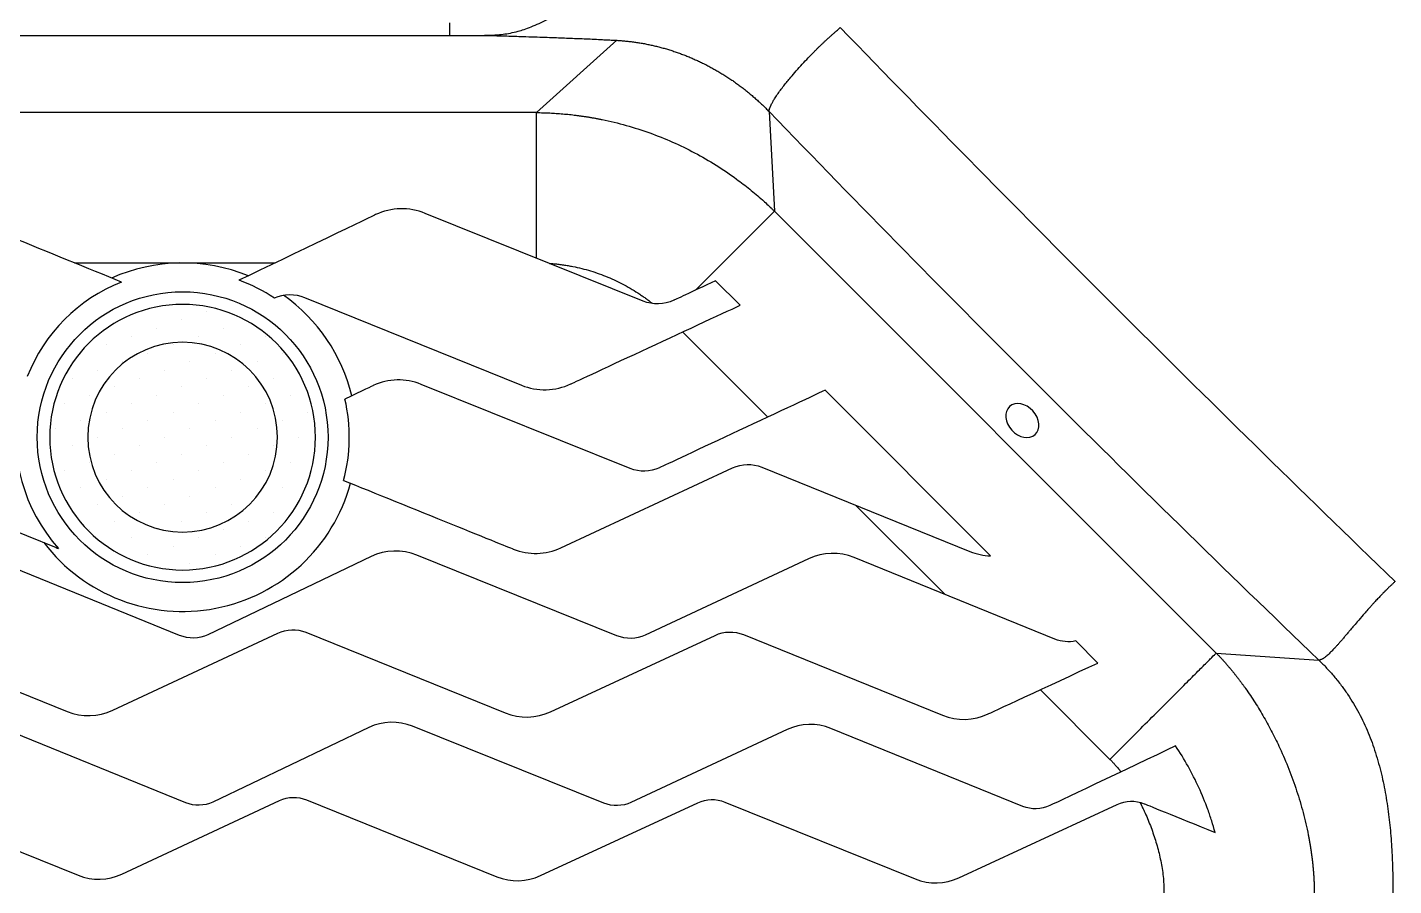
# Model space of a CAD drawing. Header units: inches. Extents: x 2 to 86, y -22 to 129.
# Drawn here: x 42.41 to 60.41, y 48.01 to 59.32 of the extents above; entities that cross this region are included whole.
import ezdxf

# ---------------------------------------------------------------- set-up
doc = ezdxf.new("R2010")
doc.units = ezdxf.units.IN
doc.header["$MEASUREMENT"] = 0
for name, color, linetype in [('1', 4, 'Continuous'), ('BDIM_CYAN', 4, 'Continuous'), ('DOMESTIC', 7, 'Continuous')]:
    doc.layers.add(name, color=color, linetype=linetype)

# ---------------------------------------------------------------- blocks, each defined once
blk = doc.blocks.new('*X28')
at = {"color": 0}
for p, q in [((200.597, 336.892), (200.597, 336.892)), ((200.332, 336.627), (200.332, 336.627)), ((200.995, 336.76), (200.995, 336.76)), ((201.393, 336.627), (201.393, 336.627)), ((199.669, 336.494), (199.669, 336.494)), ((200.73, 336.494), (200.73, 336.494)), ((201.791, 336.494), (201.791, 336.494)), ((199.404, 336.229), (199.404, 336.229)), ((200.067, 336.362), (200.067, 336.362)), ((200.465, 336.229), (200.465, 336.229)), ((201.128, 336.362), (201.128, 336.362)), ((201.525, 336.229), (201.525, 336.229)), ((202.188, 336.362), (202.188, 336.362)), ((202.586, 336.229), (202.586, 336.229)), ((199.802, 336.097), (199.802, 336.097)), ((200.2, 335.964), (200.2, 335.964)), ((200.863, 336.097), (200.863, 336.097)), ((201.26, 335.964), (201.26, 335.964)), ((201.923, 336.097), (201.923, 336.097)), ((202.321, 335.964), (202.321, 335.964)), ((199.537, 335.832), (199.537, 335.832)), ((200.597, 335.832), (200.597, 335.832)), ((201.658, 335.832), (201.658, 335.832)), ((202.719, 335.832), (202.719, 335.832)), ((199.272, 335.566), (199.272, 335.566)), ((199.934, 335.699), (199.934, 335.699)), ((200.332, 335.566), (200.332, 335.566)), ((200.995, 335.699), (200.995, 335.699)), ((201.393, 335.566), (201.393, 335.566)), ((202.056, 335.699), (202.056, 335.699)), ((202.454, 335.566), (202.454, 335.566)), ((199.006, 335.301), (199.006, 335.301)), ((199.669, 335.434), (199.669, 335.434)), ((200.067, 335.301), (200.067, 335.301)), ((200.73, 335.434), (200.73, 335.434)), ((201.128, 335.301), (201.128, 335.301)), ((201.791, 335.434), (201.791, 335.434)), ((202.188, 335.301), (202.188, 335.301)), ((202.851, 335.434), (202.851, 335.434)), ((199.404, 335.169), (199.404, 335.169)), ((200.465, 335.169), (200.465, 335.169)), ((201.525, 335.169), (201.525, 335.169)), ((202.586, 335.169), (202.586, 335.169)), ((199.139, 334.903), (199.139, 334.903)), ((199.802, 335.036), (199.802, 335.036)), ((200.2, 334.903), (200.2, 334.903)), ((200.863, 335.036), (200.863, 335.036)), ((201.26, 334.903), (201.26, 334.903)), ((201.923, 335.036), (201.923, 335.036)), ((202.321, 334.903), (202.321, 334.903)), ((202.984, 335.036), (202.984, 335.036)), ((199.537, 334.771), (199.537, 334.771)), ((200.597, 334.771), (200.597, 334.771)), ((201.658, 334.771), (201.658, 334.771)), ((202.719, 334.771), (202.719, 334.771)), ((199.272, 334.506), (199.272, 334.506)), ((199.934, 334.638), (199.934, 334.638)), ((200.332, 334.506), (200.332, 334.506)), ((200.995, 334.638), (200.995, 334.638)), ((201.393, 334.506), (201.393, 334.506)), ((202.056, 334.638), (202.056, 334.638)), ((202.454, 334.506), (202.454, 334.506)), ((199.006, 334.241), (199.006, 334.241)), ((199.669, 334.373), (199.669, 334.373)), ((200.067, 334.241), (200.067, 334.241)), ((200.73, 334.373), (200.73, 334.373)), ((201.128, 334.241), (201.128, 334.241)), ((201.791, 334.373), (201.791, 334.373)), ((202.188, 334.241), (202.188, 334.241)), ((202.851, 334.373), (202.851, 334.373)), ((199.404, 334.108), (199.404, 334.108)), ((200.465, 334.108), (200.465, 334.108)), ((201.525, 334.108), (201.525, 334.108)), ((202.586, 334.108), (202.586, 334.108)), ((199.802, 333.975), (199.802, 333.975)), ((200.2, 333.843), (200.2, 333.843)), ((200.863, 333.975), (200.863, 333.975)), ((201.26, 333.843), (201.26, 333.843)), ((201.923, 333.975), (201.923, 333.975)), ((202.321, 333.843), (202.321, 333.843)), ((199.537, 333.71), (199.537, 333.71)), ((199.934, 333.578), (199.934, 333.578)), ((200.597, 333.71), (200.597, 333.71)), ((200.995, 333.578), (200.995, 333.578)), ((201.658, 333.71), (201.658, 333.71)), ((202.056, 333.578), (202.056, 333.578)), ((200.332, 333.445), (200.332, 333.445)), ((201.393, 333.445), (201.393, 333.445)), ((202.454, 333.445), (202.454, 333.445)), ((199.669, 333.312), (199.669, 333.312)), ((200.067, 333.18), (200.067, 333.18)), ((200.73, 333.312), (200.73, 333.312)), ((201.128, 333.18), (201.128, 333.18)), ((201.791, 333.312), (201.791, 333.312)), ((200.465, 333.047), (200.465, 333.047)), ((201.525, 333.047), (201.525, 333.047)), ((200.863, 332.915), (200.863, 332.915))]:
    blk.add_line(p, q, dxfattribs=at)
blk = doc.blocks.new('DRAIN')
at = {"layer": '1', "color": 2}
for radius in [1.75, 1.25]:
    blk.add_circle((0, 0), radius, dxfattribs=at)
at = {"layer": '1', "color": 3, "xscale": 0.8339416050646733, "yscale": 0.8339416050646733, "zscale": 0.8339416050646733}
blk.add_blockref('*X28', (-167.604, -279.291), dxfattribs=at)
blk = doc.blocks.new('2020 RHYTHM')
at = {"layer": '1', "color": 1, "extrusion": (0, 0, -1)}
blk.add_ellipse((53.146, 53.154), major_axis=(0.168, -0.185), ratio=0.752466, dxfattribs=at)
at = {"layer": 'BDIM_CYAN', "color": 3}
for p, q in [((46.744, 57.212), (47.802, 58.164)), ((44.478, 57.212), (37.338, 57.212)), ((46.744, 57.212), (44.478, 57.212)), ((46.744, 55.294), (46.744, 57.212)), ((49.81, 57.225), (49.88, 55.913)), ((48.838, 54.872), (49.88, 55.913)), ((55.702, 50.091), (49.88, 55.913)), ((40.656, 55.231), (43.3, 55.231)), ((49.427, 54.673), (49.104, 54.996)), ((48.67, 54.321), (49.791, 53.2)), ((52.728, 51.372), (50.547, 53.553)), ((50.954, 52.037), (52.13, 50.862)), ((54.141, 49.959), (53.85, 50.25)), ((55.702, 50.091), (57.052, 49.999)), ((53.384, 49.607), (54.301, 48.69))]:
    blk.add_line(p, q, dxfattribs=at)
at = {"layer": 'BDIM_CYAN', "color": 3, "flags": 128}
blk.add_lwpolyline([(50.747, 58.332), (50.746, 58.334), (50.745, 58.335)], dxfattribs=at)
at = {"layer": 'BDIM_CYAN', "color": 3}
blk.add_circle((42.081, 52.935), 1.916, dxfattribs=at)
for points, knots in [([(67.149, 51.728), (67.14, 51.959), (67.124, 52.314), (67.091, 52.793), (67.061, 53.162), (67.025, 53.532), (66.983, 53.903), (66.935, 54.274), (66.863, 54.769), (66.756, 55.389), (66.6, 56.132), (66.413, 56.872), (66.193, 57.609), (65.98, 58.217), (65.791, 58.698), (65.665, 58.997), (65.559, 59.235), (65.491, 59.382), (65.435, 59.5), (65.378, 59.617), (65.276, 59.822), (65.125, 60.111), (64.868, 60.568), (64.52, 61.125), (64.059, 61.769), (63.556, 62.382), (63.012, 62.961), (62.429, 63.501), (61.81, 64), (61.162, 64.457), (60.487, 64.871), (59.966, 65.149), (59.612, 65.322), (59.464, 65.392), (59.36, 65.439), (59.301, 65.466), (59.241, 65.493), (59.166, 65.526), (58.867, 65.656), (58.353, 65.862), (57.617, 66.114), (56.875, 66.331), (56.128, 66.516), (55.567, 66.631), (55.192, 66.7), (55.005, 66.732), (54.849, 66.758), (54.74, 66.775), (54.677, 66.784), (54.64, 66.79), (54.125, 66.868), (53.378, 66.954), (52.517, 67.015), (52.024, 67.041), (51.777, 67.05), (51.654, 67.054)], [0, 0, 0, 0, 0.0296261, 0.0452511, 0.0608761, 0.0765011, 0.0921261, 0.1077511, 0.1233761, 0.1546261, 0.1858761, 0.2171261, 0.2483761, 0.2796261, 0.2952511, 0.3108761, 0.3186886, 0.3265011, 0.3304074, 0.3343136, 0.3421261, 0.3577511, 0.3733761, 0.4046261, 0.4358761, 0.4671261, 0.4983761, 0.5296261, 0.5608761, 0.5921261, 0.6233761, 0.6546261, 0.6624386, 0.6702511, 0.6741574, 0.6761105, 0.6780636, 0.6819699, 0.6858761, 0.7171261, 0.7483761, 0.7796261, 0.8108761, 0.8421261, 0.8499386, 0.8577511, 0.8655636, 0.8694699, 0.871423, 0.8733761, 0.8741574, 0.9358761, 0.9671261, 0.9827511, 0.9983761, 0.9983761, 0.9983761, 0.9983761]), ([(45.604, 58.227), (45.617, 58.227), (45.642, 58.227), (45.679, 58.227), (45.714, 58.227), (45.746, 58.228), (45.796, 58.228), (45.864, 58.228), (45.944, 58.229), (46.016, 58.229), (46.081, 58.23), (46.145, 58.232), (46.22, 58.235), (46.305, 58.244), (46.402, 58.259), (46.495, 58.281), (46.586, 58.309), (46.679, 58.344), (46.792, 58.392), (46.919, 58.453), (47.054, 58.525), (47.182, 58.6), (47.309, 58.679), (47.432, 58.763), (47.554, 58.852), (47.672, 58.944), (47.802, 59.052), (47.941, 59.177), (48.085, 59.319), (48.222, 59.466), (48.353, 59.618), (48.478, 59.776), (48.587, 59.925), (48.681, 60.063), (48.762, 60.189), (48.838, 60.318), (48.897, 60.423), (48.939, 60.503), (48.967, 60.558), (48.996, 60.614), (49.023, 60.671), (49.051, 60.73), (49.078, 60.79), (49.105, 60.851), (49.132, 60.914), (49.149, 60.956), (49.158, 60.977)], [0, 0, 0, 0, 0.008021, 0.0156064, 0.0227525, 0.0294564, 0.0357168, 0.0536164, 0.0714336, 0.0854151, 0.0982209, 0.111868, 0.1250068, 0.1447403, 0.1655577, 0.1874965, 0.2051923, 0.2260051, 0.2499935, 0.2824825, 0.3142254, 0.3450664, 0.3749934, 0.4073006, 0.4374946, 0.4684055, 0.4999955, 0.5422298, 0.5838804, 0.624994, 0.6662922, 0.7079343, 0.7499904, 0.7808997, 0.8120501, 0.8434221, 0.8749924, 0.8877487, 0.9007881, 0.914111, 0.9277182, 0.9416093, 0.9557835, 0.97024, 0.9849789, 1, 1, 1, 1]), ([(45.604, 58.227), (45.604, 58.23), (45.604, 58.242), (45.604, 58.271), (45.604, 58.302), (45.604, 58.33), (45.604, 58.361), (45.604, 58.382), (45.604, 58.393)], [0, 0, 0, 0, 0.25, 0.5, 0.625, 0.75, 0.875, 1, 1, 1, 1]), ([(38.473, 58.227), (39.067, 58.227), (40.256, 58.227), (42.633, 58.227), (44.416, 58.227), (45.604, 58.227)], [0, 0, 0, 0, 0.25, 0.5, 1, 1, 1, 1]), ([(45.604, 58.227), (45.617, 58.227), (45.644, 58.227), (45.686, 58.227), (45.745, 58.227), (45.842, 58.227), (45.98, 58.227), (46.087, 58.227), (46.142, 58.227)], [0, 0, 0, 0, 0.074442, 0.148884, 0.23263, 0.40331, 0.692435, 1, 1, 1, 1]), ([(46.142, 58.227), (46.156, 58.227), (46.182, 58.226), (46.225, 58.225), (46.282, 58.223), (46.396, 58.22), (46.546, 58.215), (46.756, 58.208), (46.966, 58.201), (47.158, 58.194), (47.296, 58.188), (47.401, 58.184), (47.507, 58.179), (47.601, 58.174), (47.68, 58.17), (47.742, 58.167), (47.783, 58.165), (47.802, 58.164)], [0, 0, 0, 0, 0.023616, 0.047231, 0.075811, 0.124989, 0.249995, 0.344509, 0.500027, 0.626451, 0.690107, 0.750024, 0.81744, 0.884717, 0.924238, 0.962664, 1, 1, 1, 1]), ([(47.802, 58.164), (47.812, 58.163), (47.831, 58.162), (47.86, 58.16), (47.889, 58.158), (47.919, 58.155), (47.948, 58.152), (47.977, 58.149), (48.006, 58.145), (48.035, 58.141), (48.064, 58.137), (48.093, 58.133), (48.122, 58.128), (48.151, 58.123), (48.181, 58.117), (48.21, 58.111), (48.239, 58.105), (48.268, 58.099), (48.297, 58.092), (48.326, 58.085), (48.355, 58.078), (48.384, 58.07), (48.412, 58.063), (48.441, 58.054), (48.47, 58.046), (48.499, 58.037), (48.527, 58.028), (48.556, 58.019), (48.584, 58.009), (48.613, 57.999), (48.641, 57.989), (48.67, 57.978), (48.698, 57.968), (48.726, 57.956), (48.754, 57.945), (48.782, 57.933), (48.81, 57.921), (48.837, 57.909), (48.865, 57.897), (48.893, 57.884), (48.92, 57.871), (48.947, 57.857), (48.975, 57.844), (49.002, 57.83), (49.029, 57.815), (49.056, 57.801), (49.082, 57.786), (49.109, 57.771), (49.135, 57.756), (49.162, 57.74), (49.188, 57.724), (49.214, 57.708), (49.24, 57.692), (49.266, 57.675), (49.291, 57.658), (49.317, 57.641), (49.342, 57.624), (49.367, 57.606), (49.392, 57.588), (49.417, 57.57), (49.441, 57.551), (49.466, 57.533), (49.49, 57.514), (49.514, 57.495), (49.538, 57.475), (49.562, 57.456), (49.585, 57.436), (49.609, 57.416), (49.632, 57.395), (49.655, 57.375), (49.677, 57.354), (49.7, 57.333), (49.722, 57.312), (49.745, 57.29), (49.766, 57.269), (49.788, 57.247), (49.803, 57.232), (49.81, 57.225)], [0, 0, 0, 0, 0.013338, 0.026676, 0.040015, 0.053354, 0.066693, 0.080032, 0.093371, 0.10671, 0.120049, 0.133388, 0.146727, 0.160065, 0.173403, 0.186741, 0.200078, 0.213414, 0.22675, 0.240086, 0.253421, 0.266756, 0.28009, 0.293424, 0.306757, 0.32009, 0.333422, 0.346754, 0.360085, 0.373417, 0.386747, 0.400078, 0.413409, 0.426739, 0.44007, 0.453401, 0.466731, 0.480062, 0.493394, 0.506726, 0.520058, 0.533391, 0.546724, 0.560057, 0.573391, 0.586724, 0.600058, 0.613392, 0.626725, 0.640059, 0.653392, 0.666726, 0.680059, 0.693392, 0.706725, 0.720057, 0.733389, 0.746721, 0.760053, 0.773385, 0.786716, 0.800047, 0.813378, 0.826708, 0.840039, 0.853369, 0.866699, 0.880029, 0.893359, 0.906688, 0.920018, 0.933348, 0.946678, 0.960008, 0.973338, 0.986669, 1, 1, 1, 1]), ([(49.81, 57.225), (49.81, 57.226), (49.81, 57.229), (49.81, 57.234), (49.81, 57.24), (49.812, 57.246), (49.813, 57.254), (49.815, 57.262), (49.818, 57.271), (49.822, 57.281), (49.83, 57.302), (49.845, 57.332), (49.865, 57.367), (49.887, 57.404), (49.916, 57.447), (49.957, 57.505), (50.001, 57.563), (50.047, 57.62), (50.101, 57.686), (50.166, 57.762), (50.245, 57.848), (50.325, 57.934), (50.388, 57.998), (50.432, 58.043), (50.458, 58.068), (50.484, 58.093), (50.51, 58.118), (50.537, 58.143), (50.563, 58.168), (50.59, 58.193), (50.617, 58.217), (50.643, 58.241), (50.67, 58.265), (50.696, 58.288), (50.722, 58.311), (50.739, 58.325), (50.747, 58.332)], [0, 0, 0, 0, 0.011068, 0.022813, 0.035248, 0.048392, 0.06226, 0.07687, 0.092238, 0.10838, 0.125314, 0.186596, 0.228815, 0.25052, 0.306894, 0.360442, 0.410767, 0.457557, 0.50059, 0.565141, 0.628498, 0.690297, 0.75023, 0.768667, 0.787303, 0.806121, 0.825101, 0.844225, 0.863474, 0.882826, 0.902263, 0.921763, 0.941307, 0.960874, 0.980445, 1, 1, 1, 1]), ([(58.059, 51.033), (56.82, 52.228), (55.592, 53.433), (53.155, 55.866), (51.947, 57.094), (50.747, 58.332)], [0, 0, 0, 0, 0.5, 0.5, 1, 1, 1, 1]), ([(46.744, 57.212), (46.758, 57.212), (46.787, 57.211), (46.831, 57.21), (46.874, 57.209), (46.918, 57.207), (46.962, 57.205), (47.005, 57.202), (47.048, 57.199), (47.092, 57.195), (47.135, 57.191), (47.178, 57.187), (47.221, 57.182), (47.264, 57.177), (47.307, 57.171), (47.35, 57.165), (47.393, 57.159), (47.436, 57.152), (47.479, 57.145), (47.522, 57.137), (47.565, 57.129), (47.7, 57.102), (47.926, 57.047), (48.237, 56.948), (48.538, 56.827), (48.831, 56.685), (49.113, 56.522), (49.354, 56.359), (49.555, 56.204), (49.687, 56.093), (49.781, 56.007), (49.825, 55.966), (49.853, 55.939), (49.867, 55.926), (49.875, 55.917), (49.88, 55.913)], [0, 0, 0, 0, 0.012533, 0.025084, 0.037642, 0.0502, 0.062746, 0.075275, 0.087788, 0.100288, 0.112778, 0.125262, 0.137742, 0.150222, 0.162702, 0.175184, 0.187668, 0.200158, 0.212654, 0.225158, 0.237671, 0.250195, 0.344296, 0.437951, 0.531078, 0.624206, 0.717821, 0.811957, 0.874584, 0.937214, 0.960733, 0.984281, 0.989519, 0.994757, 1, 1, 1, 1]), ([(57.052, 49.999), (55.824, 51.179), (54.606, 52.371), (52.192, 54.78), (50.995, 55.996), (49.81, 57.225)], [0, 0, 0, 0, 0.5, 0.5, 1, 1, 1, 1]), ([(41.275, 54.979), (40.431, 55.323), (39.003, 55.905), (39.003, 55.905), (38.791, 55.991), (38.555, 55.985), (38.348, 55.888), (38.348, 55.888), (36.006, 54.792), (36.006, 54.792), (35.878, 54.732), (35.733, 54.728), (35.602, 54.781), (35.602, 54.781), (35.354, 54.881), (35.004, 55.022)], [0.25065746, 0.25065746, 0.25065746, 0.25065746, 0.26086957, 0.26086957, 0.26086957, 0.27536232, 0.27536232, 0.27536232, 0.28985507, 0.28985507, 0.28985507, 0.30434783, 0.30434783, 0.30434783, 0.30860725, 0.30860725, 0.30860725, 0.30860725]), ([(49.104, 54.996), (48.786, 54.847), (48.554, 54.739), (48.554, 54.739), (48.425, 54.679), (48.28, 54.675), (48.149, 54.728), (48.149, 54.728), (45.279, 55.884), (45.279, 55.884), (45.067, 55.97), (44.832, 55.964), (44.624, 55.867), (44.624, 55.867), (43.515, 55.334), (42.824, 55.003)], [0.16934932, 0.16934932, 0.16934932, 0.16934932, 0.17391304, 0.17391304, 0.17391304, 0.1884058, 0.1884058, 0.1884058, 0.20289855, 0.20289855, 0.20289855, 0.2173913, 0.2173913, 0.2173913, 0.2273684, 0.2273684, 0.2273684, 0.2273684]), ([(46.915, 55.225), (46.925, 55.225), (46.946, 55.223), (46.977, 55.22), (47.008, 55.217), (47.038, 55.214), (47.069, 55.21), (47.1, 55.205), (47.131, 55.201), (47.162, 55.196), (47.192, 55.19), (47.252, 55.179), (47.341, 55.159), (47.457, 55.127), (47.572, 55.089), (47.721, 55.031), (47.902, 54.946), (48.054, 54.854), (48.149, 54.789), (48.192, 54.759), (48.234, 54.727), (48.261, 54.706), (48.275, 54.695)], [0, 0, 0, 0, 0.020981, 0.041955, 0.062924, 0.083892, 0.104863, 0.125839, 0.146825, 0.167823, 0.188837, 0.209871, 0.29141, 0.372935, 0.453825, 0.534719, 0.696561, 0.858492, 0.893925, 0.929309, 0.964662, 1, 1, 1, 1]), ([(43.291, 54.769), (43.418, 54.826), (43.561, 54.829), (43.689, 54.777), (43.689, 54.777), (46.545, 53.62), (46.545, 53.62), (46.756, 53.534), (46.991, 53.54), (47.198, 53.637), (47.198, 53.637), (48.933, 54.444), (49.427, 54.673)], [0.73931452, 0.73931452, 0.73931452, 0.73931452, 0.75362319, 0.75362319, 0.75362319, 0.76811594, 0.76811594, 0.76811594, 0.7826087, 0.7826087, 0.7826087, 0.79503681, 0.79503681, 0.79503681, 0.79503681]), ([(50.547, 53.553), (50.177, 53.38), (48.365, 52.533), (48.365, 52.533), (48.242, 52.476), (48.103, 52.472), (47.977, 52.523), (47.977, 52.523), (45.223, 53.631), (45.223, 53.631), (45.02, 53.714), (44.793, 53.708), (44.594, 53.615), (44.594, 53.615), (44.443, 53.543), (44.22, 53.435)], [0.16089796, 0.16089796, 0.16089796, 0.16089796, 0.17391304, 0.17391304, 0.17391304, 0.1884058, 0.1884058, 0.1884058, 0.20289855, 0.20289855, 0.20289855, 0.2173913, 0.2173913, 0.2173913, 0.22114907, 0.22114907, 0.22114907, 0.22114907]), ([(32.33, 52.348), (33.142, 52.02), (34.396, 51.512), (34.396, 51.512), (34.599, 51.43), (34.825, 51.436), (35.024, 51.529), (35.024, 51.529), (37.287, 52.58), (37.287, 52.58), (37.41, 52.637), (37.549, 52.641), (37.674, 52.59), (37.674, 52.59), (40.414, 51.481), (40.414, 51.481), (40.425, 51.476), (40.435, 51.473), (40.445, 51.469)], [0.64236715, 0.64236715, 0.64236715, 0.64236715, 0.65217391, 0.65217391, 0.65217391, 0.66666667, 0.66666667, 0.66666667, 0.68115942, 0.68115942, 0.68115942, 0.69565217, 0.69565217, 0.69565217, 0.71014493, 0.71014493, 0.71014493, 0.71087996, 0.71087996, 0.71087996, 0.71087996]), ([(44.202, 52.366), (44.994, 52.045), (46.438, 51.461), (46.438, 51.461), (46.64, 51.379), (46.866, 51.385), (47.065, 51.478), (47.065, 51.478), (49.328, 52.529), (49.328, 52.529), (49.451, 52.586), (49.59, 52.59), (49.715, 52.539), (49.715, 52.539), (52.455, 51.43), (52.455, 51.43), (52.543, 51.394), (52.635, 51.375), (52.728, 51.372)], [0.75759629, 0.75759629, 0.75759629, 0.75759629, 0.76811594, 0.76811594, 0.76811594, 0.7826087, 0.7826087, 0.7826087, 0.79710145, 0.79710145, 0.79710145, 0.8115942, 0.8115942, 0.8115942, 0.82608696, 0.82608696, 0.82608696, 0.83236507, 0.83236507, 0.83236507, 0.83236507]), ([(53.85, 50.25), (53.759, 50.23), (53.664, 50.238), (53.576, 50.274), (53.576, 50.274), (50.931, 51.349), (50.931, 51.349), (50.737, 51.428), (50.52, 51.422), (50.329, 51.333), (50.329, 51.333), (48.177, 50.328), (48.177, 50.328), (48.059, 50.273), (47.925, 50.27), (47.805, 50.319), (47.805, 50.319), (45.166, 51.379), (45.166, 51.379), (44.972, 51.458), (44.755, 51.452), (44.564, 51.363), (44.564, 51.363), (42.413, 50.332), (42.413, 50.332), (42.295, 50.277), (42.162, 50.274), (42.041, 50.323), (42.041, 50.323), (39.396, 51.397), (39.396, 51.397), (39.202, 51.477), (38.985, 51.471), (38.794, 51.382), (38.794, 51.382), (36.642, 50.377), (36.642, 50.377), (36.524, 50.322), (36.39, 50.319), (36.27, 50.368), (36.27, 50.368), (33.631, 51.428), (33.631, 51.428), (33.437, 51.507), (33.22, 51.501), (33.029, 51.412), (33.029, 51.412), (30.869, 50.386), (30.869, 50.386), (30.751, 50.331), (30.618, 50.327), (30.497, 50.376), (30.497, 50.376), (30.462, 50.391), (30.398, 50.417)], [0.1198553, 0.1198553, 0.1198553, 0.1198553, 0.1304348, 0.1304348, 0.1304348, 0.1449275, 0.1449275, 0.1449275, 0.1594203, 0.1594203, 0.1594203, 0.173913, 0.173913, 0.173913, 0.1884058, 0.1884058, 0.1884058, 0.2028986, 0.2028986, 0.2028986, 0.2173913, 0.2173913, 0.2173913, 0.2318841, 0.2318841, 0.2318841, 0.2463768, 0.2463768, 0.2463768, 0.2608696, 0.2608696, 0.2608696, 0.2753623, 0.2753623, 0.2753623, 0.2898551, 0.2898551, 0.2898551, 0.3043478, 0.3043478, 0.3043478, 0.3188406, 0.3188406, 0.3188406, 0.3333333, 0.3333333, 0.3333333, 0.3478261, 0.3478261, 0.3478261, 0.3623188, 0.3623188, 0.3623188, 0.3640048, 0.3640048, 0.3640048, 0.3640048]), ([(58.059, 51.033), (58.054, 51.029), (58.046, 51.021), (58.033, 51.009), (58.021, 50.998), (58.009, 50.987), (57.998, 50.977), (57.988, 50.967), (57.978, 50.957), (57.969, 50.948), (57.96, 50.939), (57.952, 50.932), (57.944, 50.924), (57.937, 50.917), (57.931, 50.911), (57.925, 50.905), (57.92, 50.9), (57.915, 50.895), (57.911, 50.891), (57.907, 50.887), (57.904, 50.884), (57.902, 50.882), (57.9, 50.88), (57.899, 50.879), (57.893, 50.873), (57.882, 50.861), (57.865, 50.843), (57.847, 50.824), (57.827, 50.803), (57.806, 50.781), (57.784, 50.757), (57.761, 50.731), (57.711, 50.677), (57.643, 50.6), (57.565, 50.509), (57.506, 50.44), (57.465, 50.392), (57.432, 50.352), (57.402, 50.317), (57.371, 50.28), (57.341, 50.245), (57.313, 50.213), (57.287, 50.184), (57.262, 50.157), (57.24, 50.133), (57.219, 50.111), (57.189, 50.081), (57.153, 50.048), (57.123, 50.026), (57.104, 50.015), (57.095, 50.01), (57.086, 50.005), (57.077, 50.002), (57.069, 50), (57.06, 49.998), (57.055, 49.999), (57.052, 49.999)], [0, 0, 0, 0, 0.010487, 0.020492, 0.030019, 0.039072, 0.047654, 0.05577, 0.063422, 0.070614, 0.077349, 0.083628, 0.089456, 0.094833, 0.099763, 0.104247, 0.108287, 0.111885, 0.115042, 0.117759, 0.120037, 0.121878, 0.123282, 0.12425, 0.124782, 0.136851, 0.149961, 0.164098, 0.179246, 0.195389, 0.212508, 0.230587, 0.249615, 0.327725, 0.391228, 0.44085, 0.476899, 0.499495, 0.530464, 0.560663, 0.590116, 0.61881, 0.646713, 0.673802, 0.700046, 0.725405, 0.749846, 0.81269, 0.874854, 0.891142, 0.907936, 0.925249, 0.943095, 0.96149, 0.980452, 1, 1, 1, 1]), ([(29.301, 49.32), (29.409, 49.32), (29.517, 49.344), (29.617, 49.391), (29.617, 49.391), (31.799, 50.403), (31.799, 50.403), (31.917, 50.457), (32.05, 50.461), (32.17, 50.413), (32.17, 50.413), (34.795, 49.351), (34.795, 49.351), (34.989, 49.273), (35.206, 49.278), (35.396, 49.367), (35.396, 49.367), (37.564, 50.373), (37.564, 50.373), (37.682, 50.427), (37.815, 50.431), (37.935, 50.383), (37.935, 50.383), (40.56, 49.321), (40.56, 49.321), (40.754, 49.243), (40.97, 49.248), (41.161, 49.337), (41.161, 49.337), (43.334, 50.354), (43.334, 50.354), (43.452, 50.409), (43.585, 50.412), (43.705, 50.364), (43.705, 50.364), (46.33, 49.302), (46.33, 49.302), (46.525, 49.224), (46.741, 49.229), (46.931, 49.318), (46.931, 49.318), (49.099, 50.324), (49.099, 50.324), (49.217, 50.379), (49.35, 50.382), (49.47, 50.334), (49.47, 50.334), (52.095, 49.272), (52.095, 49.272), (52.289, 49.194), (52.506, 49.199), (52.696, 49.288), (52.696, 49.288), (53.508, 49.665), (54.141, 49.959)], [0.6010575, 0.6010575, 0.6010575, 0.6010575, 0.6086957, 0.6086957, 0.6086957, 0.6231884, 0.6231884, 0.6231884, 0.6376812, 0.6376812, 0.6376812, 0.6521739, 0.6521739, 0.6521739, 0.6666667, 0.6666667, 0.6666667, 0.6811594, 0.6811594, 0.6811594, 0.6956522, 0.6956522, 0.6956522, 0.7101449, 0.7101449, 0.7101449, 0.7246377, 0.7246377, 0.7246377, 0.7391304, 0.7391304, 0.7391304, 0.7536232, 0.7536232, 0.7536232, 0.7681159, 0.7681159, 0.7681159, 0.7826087, 0.7826087, 0.7826087, 0.7971014, 0.7971014, 0.7971014, 0.8115942, 0.8115942, 0.8115942, 0.826087, 0.826087, 0.826087, 0.8405797, 0.8405797, 0.8405797, 0.8494209, 0.8494209, 0.8494209, 0.8494209]), ([(54.301, 48.69), (54.385, 48.775), (54.47, 48.859), (54.636, 49.025), (54.717, 49.107), (54.875, 49.265), (54.952, 49.341), (55.097, 49.486), (55.165, 49.555), (55.293, 49.682), (55.351, 49.741), (55.457, 49.846), (55.504, 49.893), (55.584, 49.974), (55.618, 50.007), (55.671, 50.06), (55.69, 50.079), (55.702, 50.091)], [0, 0, 0, 0, 0.125, 0.125, 0.25, 0.25, 0.375, 0.375, 0.5, 0.5, 0.625, 0.625, 0.75, 0.75, 0.875, 0.875, 1, 1, 1, 1]), ([(55.702, 50.091), (55.71, 50.082), (55.726, 50.065), (55.751, 50.039), (55.775, 50.013), (55.799, 49.987), (55.823, 49.96), (55.846, 49.933), (55.869, 49.906), (55.892, 49.879), (55.915, 49.851), (55.937, 49.824), (55.959, 49.796), (55.981, 49.768), (56.003, 49.74), (56.024, 49.711), (56.045, 49.683), (56.066, 49.654), (56.124, 49.573), (56.215, 49.438), (56.332, 49.243), (56.441, 49.043), (56.552, 48.816), (56.661, 48.561), (56.763, 48.278), (56.849, 47.989), (56.895, 47.791), (56.915, 47.688), (56.917, 47.68), (56.918, 47.673), (56.92, 47.666), (56.921, 47.658), (56.922, 47.651), (56.924, 47.643), (56.925, 47.636), (56.926, 47.629), (56.928, 47.621), (56.929, 47.614), (56.93, 47.606), (56.932, 47.599), (56.933, 47.592), (56.934, 47.584), (56.936, 47.577), (56.937, 47.569), (56.938, 47.562), (56.939, 47.555), (56.941, 47.547), (56.942, 47.54), (56.943, 47.532), (56.944, 47.525), (56.945, 47.517), (56.946, 47.51), (56.948, 47.502), (56.949, 47.495), (56.95, 47.488), (56.951, 47.48), (56.952, 47.473), (56.953, 47.465), (56.954, 47.458), (56.955, 47.45), (56.956, 47.443), (56.957, 47.435), (56.958, 47.428), (56.959, 47.42), (56.96, 47.413), (56.961, 47.405), (56.962, 47.398), (56.963, 47.39), (56.964, 47.383), (56.965, 47.375), (56.966, 47.368), (56.967, 47.36), (56.968, 47.353), (56.969, 47.345), (56.969, 47.338), (56.97, 47.33), (56.971, 47.323), (56.972, 47.315), (56.973, 47.308), (56.973, 47.3), (56.974, 47.293), (56.975, 47.285), (56.976, 47.278), (56.976, 47.27), (56.977, 47.263), (56.978, 47.255), (56.978, 47.248), (56.979, 47.24), (56.98, 47.233), (56.98, 47.225), (56.981, 47.218), (56.982, 47.21), (56.982, 47.203), (56.983, 47.195), (56.983, 47.188), (56.984, 47.18), (56.984, 47.173), (56.985, 47.165), (56.986, 47.158), (56.986, 47.15), (56.986, 47.143), (56.987, 47.135), (56.987, 47.128), (56.988, 47.12), (56.988, 47.112), (56.989, 47.105), (56.989, 47.097), (56.989, 47.09), (56.99, 47.082), (56.99, 47.075), (56.99, 47.067), (56.991, 47.06), (56.991, 47.052), (56.991, 47.045), (56.992, 47.037), (56.992, 47.03), (56.992, 47.022), (56.992, 47.015), (56.992, 47.007), (56.993, 47), (56.993, 46.992), (56.993, 46.985), (56.993, 46.977), (56.993, 46.97), (56.993, 46.962), (56.993, 46.955), (56.993, 46.947), (56.993, 46.94), (56.993, 46.932), (56.993, 46.925), (56.993, 46.917), (56.993, 46.909), (56.993, 46.902), (56.993, 46.894), (56.993, 46.887), (56.993, 46.879), (56.993, 46.872), (56.993, 46.864), (56.993, 46.857), (56.993, 46.849), (56.993, 46.842), (56.993, 46.834), (56.993, 46.827), (56.993, 46.819), (56.993, 46.812), (56.993, 46.804), (56.993, 46.796), (56.993, 46.746), (56.993, 46.654), (56.993, 46.519), (56.993, 46.384), (56.993, 46.249), (56.993, 46.114), (56.993, 45.979), (56.993, 45.844), (56.993, 45.709), (56.993, 45.619), (56.993, 45.574)], [0, 0, 0, 0, 0.007382, 0.014786, 0.0222, 0.029608, 0.036999, 0.044371, 0.051729, 0.059078, 0.066422, 0.073763, 0.081102, 0.088439, 0.095774, 0.103107, 0.110439, 0.11777, 0.1251, 0.171828, 0.218683, 0.265703, 0.312718, 0.37498, 0.436996, 0.498996, 0.56121, 0.562759, 0.564308, 0.565858, 0.567408, 0.568959, 0.570509, 0.57206, 0.573612, 0.575164, 0.576716, 0.578268, 0.579821, 0.581374, 0.582927, 0.584481, 0.586035, 0.587589, 0.589143, 0.590698, 0.592253, 0.593808, 0.595363, 0.596919, 0.598475, 0.600031, 0.601587, 0.603144, 0.6047, 0.606257, 0.607814, 0.609372, 0.610929, 0.612486, 0.614044, 0.615602, 0.61716, 0.618718, 0.620276, 0.621835, 0.623393, 0.624952, 0.62651, 0.628069, 0.629628, 0.631187, 0.632746, 0.634305, 0.635864, 0.637423, 0.638983, 0.640542, 0.642101, 0.64366, 0.64522, 0.646779, 0.648338, 0.649897, 0.651457, 0.653016, 0.654575, 0.656134, 0.657693, 0.659252, 0.660811, 0.66237, 0.663929, 0.665488, 0.667046, 0.668605, 0.670163, 0.671721, 0.67328, 0.674838, 0.676396, 0.677953, 0.679511, 0.681069, 0.682626, 0.684183, 0.68574, 0.687297, 0.688854, 0.69041, 0.691966, 0.693522, 0.695078, 0.696634, 0.69819, 0.699745, 0.701301, 0.702856, 0.704411, 0.705965, 0.70752, 0.709075, 0.710629, 0.712184, 0.713738, 0.715291, 0.716845, 0.718399, 0.719953, 0.721507, 0.723061, 0.724615, 0.726168, 0.727722, 0.729275, 0.730829, 0.732382, 0.733935, 0.735488, 0.737041, 0.738594, 0.740147, 0.7417, 0.743253, 0.744806, 0.746359, 0.747912, 0.749464, 0.777301, 0.805138, 0.832976, 0.860813, 0.888651, 0.916488, 0.944325, 0.972163, 1, 1, 1, 1]), ([(57.052, 49.999), (57.055, 49.996), (57.059, 49.992), (57.068, 49.984), (57.083, 49.968), (57.114, 49.938), (57.174, 49.876), (57.256, 49.783), (57.348, 49.668), (57.461, 49.51), (57.585, 49.303), (57.707, 49.044), (57.805, 48.774), (57.868, 48.545), (57.91, 48.357), (57.936, 48.216), (57.958, 48.074), (57.977, 47.931), (57.993, 47.787), (58.005, 47.644), (58.015, 47.499), (58.02, 47.389), (58.023, 47.315), (58.024, 47.277), (58.025, 47.239), (58.027, 47.2), (58.027, 47.161), (58.028, 47.12), (58.029, 47.079), (58.03, 47.036), (58.03, 46.993), (58.03, 46.95), (58.031, 46.905), (58.031, 46.859), (58.031, 46.813), (58.031, 46.732), (58.031, 46.616), (58.03, 46.468), (58.029, 46.32), (58.027, 46.179), (58.026, 46.047), (58.025, 45.924), (58.024, 45.804), (58.023, 45.688), (58.023, 45.612), (58.023, 45.575)], [0, 0, 0, 0, 0.0019457, 0.003894, 0.0077916, 0.0155904, 0.0312009, 0.0624575, 0.094667, 0.1250244, 0.1874782, 0.2499489, 0.3106873, 0.3749427, 0.4055623, 0.4366223, 0.4680727, 0.4999665, 0.5306574, 0.5616975, 0.5931243, 0.6249672, 0.6328129, 0.640824, 0.6490009, 0.6573441, 0.665854, 0.6745308, 0.6833748, 0.6923862, 0.7015654, 0.7109126, 0.7204279, 0.7301115, 0.7399635, 0.7499835, 0.7817355, 0.813143, 0.8442252, 0.8749867, 0.9016377, 0.9274499, 0.9524355, 0.9766138, 1, 1, 1, 1]), ([(55.686, 47.728), (55.672, 47.778), (55.658, 47.829), (55.626, 47.929), (55.609, 47.979), (55.555, 48.127), (55.515, 48.224), (55.429, 48.415), (55.381, 48.508), (55.279, 48.69), (55.224, 48.78), (55.165, 48.867)], [0, 0, 0, 0, 0.125, 0.125, 0.25, 0.25, 0.5, 0.5, 0.75, 0.75, 1, 1, 1, 1]), ([(54.301, 48.69), (54.306, 48.686), (54.315, 48.676), (54.329, 48.661), (54.344, 48.646), (54.358, 48.631), (54.378, 48.607), (54.405, 48.576), (54.429, 48.546), (54.442, 48.528), (54.445, 48.525)], [0, 0, 0, 0, 0.092024, 0.185278, 0.279781, 0.375552, 0.472608, 0.701774, 0.942064, 1, 1, 1, 1]), ([(54.696, 48.124), (54.701, 48.114), (54.711, 48.095), (54.725, 48.066), (54.739, 48.036), (54.778, 47.954), (54.835, 47.818), (54.902, 47.625), (54.956, 47.428), (54.989, 47.259), (55.005, 47.122), (55.011, 47.036), (55.013, 46.977), (55.013, 46.942), (55.013, 46.891), (55.013, 46.843), (55.013, 46.804), (55.013, 46.799)], [0, 0, 0, 0, 0.023573, 0.047233, 0.070982, 0.094823, 0.244285, 0.391743, 0.540051, 0.689349, 0.766527, 0.839773, 0.877268, 0.896014, 0.914761, 0.989747, 1, 1, 1, 1])]:
    blk.add_open_spline(points, degree=3, knots=knots, dxfattribs=at)
for points in [[(45.11, 49.126), (44.924, 49.201), (44.717, 49.196), (44.535, 49.111)], [(50.622, 49.097), (50.436, 49.173), (50.229, 49.167), (50.047, 49.082)], [(42.122, 48.118), (42.122, 48.118), (39.593, 49.144), (39.593, 49.144)], [(44.535, 49.111), (44.535, 49.111), (42.478, 48.127), (42.478, 48.127)], [(47.633, 48.114), (47.633, 48.114), (45.11, 49.126), (45.11, 49.126)], [(50.047, 49.082), (50.047, 49.082), (47.989, 48.123), (47.989, 48.123)], [(53.151, 48.071), (53.151, 48.071), (50.622, 49.097), (50.622, 49.097)], [(55.165, 48.867), (54.563, 48.581), (53.507, 48.08), (53.507, 48.08)], [(38.196, 48.175), (38.196, 48.175), (40.706, 47.162), (40.706, 47.162)], [(41.28, 47.177), (41.28, 47.177), (43.358, 48.147), (43.358, 48.147)], [(42.478, 48.127), (42.365, 48.075), (42.237, 48.071), (42.122, 48.118)], [(43.358, 48.147), (43.471, 48.2), (43.598, 48.203), (43.713, 48.157)], [(43.713, 48.157), (43.713, 48.157), (46.223, 47.143), (46.223, 47.143)], [(46.797, 47.159), (46.797, 47.159), (48.87, 48.119), (48.87, 48.119)], [(47.989, 48.123), (47.876, 48.071), (47.748, 48.067), (47.633, 48.114)], [(48.87, 48.119), (48.983, 48.171), (49.11, 48.174), (49.225, 48.128)], [(49.225, 48.128), (49.225, 48.128), (51.735, 47.115), (51.735, 47.115)], [(52.309, 47.13), (52.309, 47.13), (54.396, 48.096), (54.396, 48.096)], [(53.507, 48.08), (53.394, 48.028), (53.266, 48.024), (53.151, 48.071)], [(54.396, 48.096), (54.508, 48.149), (54.636, 48.152), (54.751, 48.106)], [(54.751, 48.106), (54.751, 48.106), (55.181, 47.932), (55.686, 47.728)], [(40.706, 47.162), (40.892, 47.087), (41.098, 47.092), (41.28, 47.177)], [(46.223, 47.143), (46.409, 47.068), (46.615, 47.074), (46.797, 47.159)], [(51.735, 47.115), (51.921, 47.04), (52.127, 47.045), (52.309, 47.13)]]:
    blk.add_open_spline(points, degree=3, dxfattribs=at)
at = {"layer": 'DOMESTIC', "color": 3}
for radius, start, end in [(2.296, 67.83, 114.0538), (2.197, 111.517, 158.6556), (2.197, 56.5676, 70.2224), (2.296, 13.7024, 54.5739), (2.197, 168.9607, 221.8858), (2.197, 344.9752, 13.155), (2.296, 217.2402, 344.6703)]:
    blk.add_arc((42.081, 52.935), radius, start, end, dxfattribs=at)
at = {"layer": '1', "xscale": -1}
blk.add_blockref('DRAIN', (42.081, 52.935), dxfattribs=at)

msp = doc.modelspace()

# ---------------------------------------------------------------- block references
msp.add_blockref('2020 RHYTHM', (2.373, 0.985))

doc.saveas('drawing.dxf')
